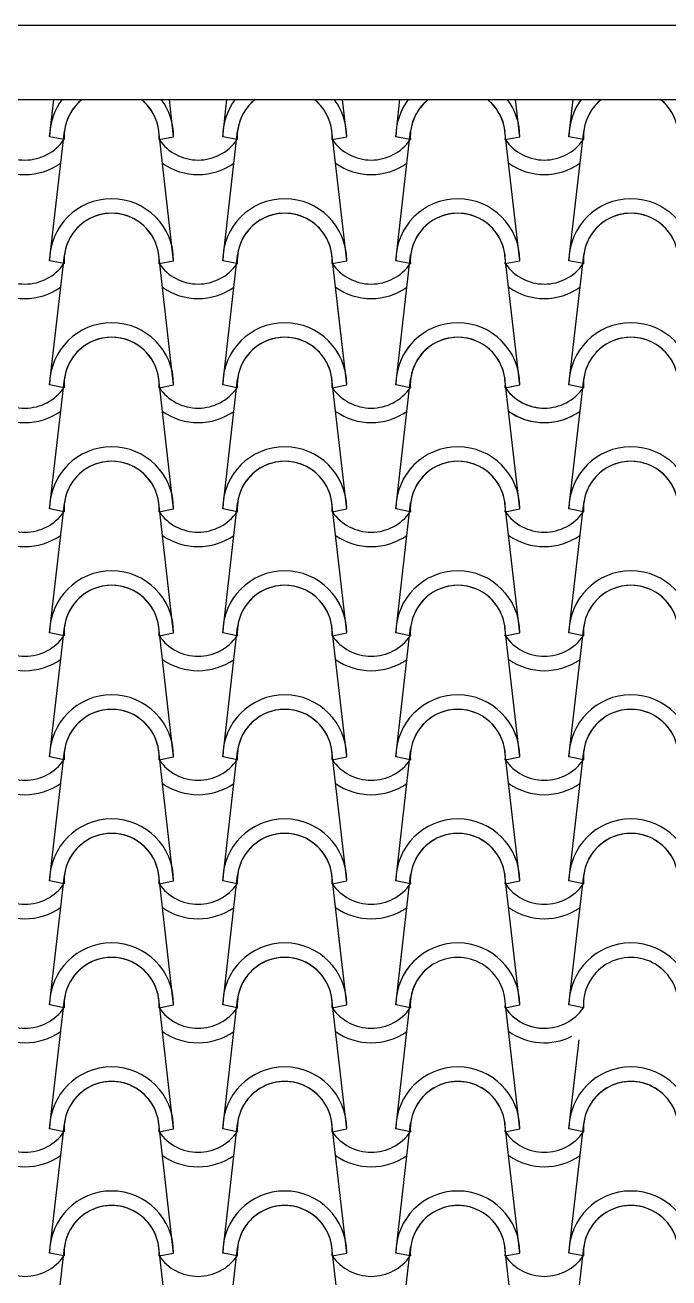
# Model space of a CAD drawing. Header units: millimetres. Extents: x -255 to 41745, y 236 to 29936.
# Drawn here: x 12138 to 12787, y 12735 to 13998 of the extents above; entities that cross this region are included whole.
import ezdxf

# ---------------------------------------------------------------- set-up
doc = ezdxf.new("R2010")
doc.units = ezdxf.units.MM
doc.layers.add('1', color=1, linetype='Continuous')
doc.layers.add('CALIDADES', color=7, linetype='Continuous')

msp = doc.modelspace()

# ---------------------------------------------------------------- linework, layer by layer
at = {"layer": '1'}
for p, q in [((12163, 13885.3), (12167.2, 13922.8)), ((12288, 13885.3), (12283.7, 13922.8)), ((12337.5, 13885.3), (12341.7, 13922.8)), ((12462.5, 13885.3), (12458.2, 13922.8)), ((12512, 13885.3), (12516.2, 13922.8)), ((12637, 13885.3), (12632.7, 13922.8)), ((12686.5, 13885.3), (12690.7, 13922.8)), ((12163, 13760.3), (12177.9, 13891)), ((12288, 13760.3), (12273, 13891)), ((12337.5, 13760.3), (12352.4, 13891)), ((12462.5, 13760.3), (12447.5, 13891)), ((12512, 13760.3), (12526.9, 13891)), ((12637, 13760.3), (12622, 13891)), ((12686.5, 13760.3), (12701.4, 13891)), ((12177.6, 13882.4), (12163, 13885.3)), ((12177.6, 13882.4), (12163, 13885.3)), ((12273.3, 13882.4), (12288, 13885.3)), ((12273.3, 13882.4), (12288, 13885.3)), ((12352.1, 13882.4), (12337.5, 13885.3)), ((12352.1, 13882.4), (12337.5, 13885.3)), ((12447.8, 13882.4), (12462.5, 13885.3)), ((12447.8, 13882.4), (12462.5, 13885.3)), ((12526.6, 13882.4), (12512, 13885.3)), ((12526.6, 13882.4), (12512, 13885.3)), ((12622.3, 13882.4), (12637, 13885.3)), ((12622.3, 13882.4), (12637, 13885.3)), ((12701.1, 13882.4), (12686.5, 13885.3)), ((12701.1, 13882.4), (12686.5, 13885.3)), ((12163, 13635.3), (12177.9, 13766)), ((12288, 13635.3), (12273, 13766)), ((12337.5, 13635.3), (12352.4, 13766)), ((12462.5, 13635.3), (12447.5, 13766)), ((12512, 13635.3), (12526.9, 13766)), ((12637, 13635.3), (12622, 13766)), ((12686.5, 13635.3), (12701.4, 13766)), ((12177.6, 13757.4), (12163, 13760.3)), ((12177.6, 13757.4), (12163, 13760.3)), ((12273.3, 13757.4), (12288, 13760.3)), ((12273.3, 13757.4), (12288, 13760.3)), ((12352.1, 13757.4), (12337.5, 13760.3)), ((12352.1, 13757.4), (12337.5, 13760.3)), ((12447.8, 13757.4), (12462.5, 13760.3)), ((12447.8, 13757.4), (12462.5, 13760.3)), ((12526.6, 13757.4), (12512, 13760.3)), ((12526.6, 13757.4), (12512, 13760.3)), ((12622.3, 13757.4), (12637, 13760.3)), ((12622.3, 13757.4), (12637, 13760.3)), ((12701.1, 13757.4), (12686.5, 13760.3)), ((12701.1, 13757.4), (12686.5, 13760.3)), ((12462.5, 13635.3), (12453.2, 13716.2)), ((12512, 13635.3), (12517.7, 13685.5)), ((12163, 13510.3), (12177.9, 13641)), ((12288, 13510.3), (12273, 13641)), ((12337.5, 13510.3), (12352.4, 13641)), ((12462.5, 13510.3), (12447.5, 13641)), ((12512, 13510.3), (12526.9, 13641)), ((12637, 13510.3), (12622, 13641)), ((12686.5, 13510.3), (12701.4, 13641)), ((12177.6, 13632.4), (12163, 13635.3)), ((12177.6, 13632.4), (12163, 13635.3)), ((12177.6, 13632.4), (12163, 13635.3)), ((12177.6, 13632.4), (12163, 13635.3)), ((12177.6, 13632.4), (12163, 13635.3)), ((12273.3, 13632.4), (12288, 13635.3)), ((12273.3, 13632.4), (12288, 13635.3)), ((12273.3, 13632.4), (12288, 13635.3)), ((12273.3, 13632.4), (12288, 13635.3)), ((12273.3, 13632.4), (12288, 13635.3)), ((12352.1, 13632.4), (12337.5, 13635.3)), ((12352.1, 13632.4), (12337.5, 13635.3)), ((12352.1, 13632.4), (12337.5, 13635.3)), ((12352.1, 13632.4), (12337.5, 13635.3)), ((12352.1, 13632.4), (12337.5, 13635.3)), ((12447.8, 13632.4), (12462.5, 13635.3)), ((12447.8, 13632.4), (12462.5, 13635.3)), ((12447.8, 13632.4), (12462.5, 13635.3)), ((12447.8, 13632.4), (12462.5, 13635.3)), ((12447.8, 13632.4), (12462.5, 13635.3)), ((12526.6, 13632.4), (12512, 13635.3)), ((12526.6, 13632.4), (12512, 13635.3)), ((12526.6, 13632.4), (12512, 13635.3)), ((12526.6, 13632.4), (12512, 13635.3)), ((12526.6, 13632.4), (12512, 13635.3)), ((12622.3, 13632.4), (12637, 13635.3)), ((12622.3, 13632.4), (12637, 13635.3)), ((12622.3, 13632.4), (12637, 13635.3)), ((12622.3, 13632.4), (12627.1, 13633.4)), ((12622.3, 13632.4), (12627.1, 13633.4)), ((12701.1, 13632.4), (12686.5, 13635.3)), ((12701.1, 13632.4), (12686.5, 13635.3)), ((12701.1, 13632.4), (12686.5, 13635.3)), ((12163, 13385.3), (12177.9, 13516)), ((12288, 13385.3), (12273, 13516)), ((12337.5, 13385.3), (12352.4, 13516)), ((12462.5, 13385.3), (12447.5, 13516)), ((12512, 13385.3), (12526.9, 13516)), ((12637, 13385.3), (12622, 13516)), ((12686.5, 13385.3), (12701.4, 13516)), ((12177.6, 13507.4), (12163, 13510.3)), ((12177.6, 13507.4), (12163, 13510.3)), ((12273.3, 13507.4), (12288, 13510.3)), ((12273.3, 13507.4), (12288, 13510.3)), ((12352.1, 13507.4), (12337.5, 13510.3)), ((12352.1, 13507.4), (12337.5, 13510.3)), ((12447.8, 13507.4), (12462.5, 13510.3)), ((12447.8, 13507.4), (12462.5, 13510.3)), ((12526.6, 13507.4), (12512, 13510.3)), ((12526.6, 13507.4), (12512, 13510.3)), ((12622.3, 13507.4), (12637, 13510.3)), ((12622.3, 13507.4), (12637, 13510.3)), ((12701.1, 13507.4), (12686.5, 13510.3)), ((12701.1, 13507.4), (12686.5, 13510.3)), ((12163, 13260.3), (12177.9, 13391)), ((12177.6, 13382.4), (12163, 13385.3)), ((12177.6, 13382.4), (12163, 13385.3)), ((12288, 13260.3), (12273, 13391)), ((12273.3, 13382.4), (12288, 13385.3)), ((12273.3, 13382.4), (12288, 13385.3)), ((12337.5, 13260.3), (12352.4, 13391)), ((12352.1, 13382.4), (12337.5, 13385.3)), ((12352.1, 13382.4), (12337.5, 13385.3)), ((12462.5, 13260.3), (12447.5, 13391)), ((12447.8, 13382.4), (12462.5, 13385.3)), ((12447.8, 13382.4), (12462.5, 13385.3)), ((12512, 13260.3), (12526.9, 13391)), ((12526.6, 13382.4), (12512, 13385.3)), ((12526.6, 13382.4), (12512, 13385.3)), ((12637, 13260.3), (12622, 13391)), ((12622.3, 13382.4), (12637, 13385.3)), ((12622.3, 13382.4), (12637, 13385.3)), ((12686.5, 13260.3), (12701.4, 13391)), ((12701.1, 13382.4), (12686.5, 13385.3)), ((12701.1, 13382.4), (12686.5, 13385.3)), ((12163, 13135.3), (12177.9, 13266)), ((12177.6, 13257.4), (12163, 13260.3)), ((12177.6, 13257.4), (12163, 13260.3)), ((12288, 13135.3), (12273, 13266)), ((12273.3, 13257.4), (12288, 13260.3)), ((12273.3, 13257.4), (12288, 13260.3)), ((12337.5, 13135.3), (12352.4, 13266)), ((12352.1, 13257.4), (12337.5, 13260.3)), ((12352.1, 13257.4), (12337.5, 13260.3)), ((12462.5, 13135.3), (12447.5, 13266)), ((12447.8, 13257.4), (12462.5, 13260.3)), ((12447.8, 13257.4), (12462.5, 13260.3)), ((12512, 13135.3), (12526.9, 13266)), ((12526.6, 13257.4), (12512, 13260.3)), ((12526.6, 13257.4), (12512, 13260.3)), ((12637, 13135.3), (12622, 13266)), ((12622.3, 13257.4), (12637, 13260.3)), ((12622.3, 13257.4), (12637, 13260.3)), ((12686.5, 13135.3), (12701.4, 13266)), ((12701.1, 13257.4), (12686.5, 13260.3)), ((12701.1, 13257.4), (12686.5, 13260.3)), ((12163, 13010.3), (12177.9, 13141)), ((12177.6, 13132.4), (12163, 13135.3)), ((12177.6, 13132.4), (12163, 13135.3)), ((12288, 13010.3), (12273, 13141)), ((12273.3, 13132.4), (12288, 13135.3)), ((12273.3, 13132.4), (12288, 13135.3)), ((12337.5, 13010.3), (12352.4, 13141)), ((12352.1, 13132.4), (12337.5, 13135.3)), ((12352.1, 13132.4), (12337.5, 13135.3)), ((12462.5, 13010.3), (12447.5, 13141)), ((12447.8, 13132.4), (12462.5, 13135.3)), ((12447.8, 13132.4), (12462.5, 13135.3)), ((12512, 13010.3), (12526.9, 13141)), ((12526.6, 13132.4), (12512, 13135.3)), ((12526.6, 13132.4), (12512, 13135.3)), ((12637, 13010.3), (12622, 13141)), ((12622.3, 13132.4), (12637, 13135.3)), ((12622.3, 13132.4), (12637, 13135.3)), ((12686.5, 13010.3), (12701.4, 13141)), ((12701.1, 13132.4), (12686.5, 13135.3)), ((12701.1, 13132.4), (12686.5, 13135.3)), ((12462.5, 13010.3), (12453.2, 13091.2)), ((12512, 13010.3), (12517.7, 13060.5)), ((12163, 12885.3), (12177.9, 13016)), ((12177.6, 13007.4), (12163, 13010.3)), ((12177.6, 13007.4), (12163, 13010.3)), ((12177.6, 13007.4), (12163, 13010.3)), ((12288, 12885.3), (12273, 13016)), ((12273.3, 13007.4), (12288, 13010.3)), ((12273.3, 13007.4), (12288, 13010.3)), ((12273.3, 13007.4), (12288, 13010.3)), ((12337.5, 12885.3), (12352.4, 13016)), ((12352.1, 13007.4), (12337.5, 13010.3)), ((12352.1, 13007.4), (12337.5, 13010.3)), ((12352.1, 13007.4), (12337.5, 13010.3)), ((12462.5, 12885.3), (12447.5, 13016)), ((12447.8, 13007.4), (12462.5, 13010.3)), ((12447.8, 13007.4), (12462.5, 13010.3)), ((12447.8, 13007.4), (12462.5, 13010.3)), ((12512, 12885.3), (12526.9, 13016)), ((12526.6, 13007.4), (12512, 13010.3)), ((12526.6, 13007.4), (12512, 13010.3)), ((12526.6, 13007.4), (12512, 13010.3)), ((12622.3, 13007.4), (12637, 13010.3)), ((12622.3, 13007.4), (12627.1, 13008.4)), ((12622.3, 13007.4), (12627.1, 13008.4)), ((12637, 12885.3), (12622.7, 13010.5)), ((12701.1, 13007.4), (12686.5, 13010.3)), ((12686.5, 12885.3), (12696.7, 12975.2)), ((12163, 12760.3), (12177.9, 12891)), ((12177.6, 12882.4), (12163, 12885.3)), ((12177.6, 12882.4), (12163, 12885.3)), ((12288, 12760.3), (12273, 12891)), ((12273.3, 12882.4), (12288, 12885.3)), ((12273.3, 12882.4), (12288, 12885.3)), ((12337.5, 12760.3), (12352.4, 12891)), ((12352.1, 12882.4), (12337.5, 12885.3)), ((12352.1, 12882.4), (12337.5, 12885.3)), ((12462.5, 12760.3), (12447.5, 12891)), ((12447.8, 12882.4), (12462.5, 12885.3)), ((12447.8, 12882.4), (12462.5, 12885.3)), ((12512, 12760.3), (12526.9, 12891)), ((12526.6, 12882.4), (12512, 12885.3)), ((12526.6, 12882.4), (12512, 12885.3)), ((12637, 12760.3), (12622, 12891)), ((12622.3, 12882.4), (12637, 12885.3)), ((12622.3, 12882.4), (12637, 12885.3)), ((12686.5, 12760.3), (12701.4, 12891)), ((12701.1, 12882.4), (12686.5, 12885.3)), ((12701.1, 12882.4), (12686.5, 12885.3)), ((12163, 12635.3), (12177.9, 12766)), ((12288, 12635.3), (12273, 12766)), ((12337.5, 12635.3), (12352.4, 12766)), ((12462.5, 12635.3), (12447.5, 12766)), ((12512, 12635.3), (12526.9, 12766)), ((12637, 12635.3), (12622, 12766)), ((12686.5, 12635.3), (12701.4, 12766)), ((12177.6, 12757.4), (12163, 12760.3)), ((12177.6, 12757.4), (12163, 12760.3)), ((12273.3, 12757.4), (12288, 12760.3)), ((12273.3, 12757.4), (12288, 12760.3)), ((12352.1, 12757.4), (12337.5, 12760.3)), ((12352.1, 12757.4), (12337.5, 12760.3)), ((12447.8, 12757.4), (12462.5, 12760.3)), ((12447.8, 12757.4), (12462.5, 12760.3)), ((12526.6, 12757.4), (12512, 12760.3)), ((12526.6, 12757.4), (12512, 12760.3)), ((12622.3, 12757.4), (12637, 12760.3)), ((12622.3, 12757.4), (12637, 12760.3)), ((12701.1, 12757.4), (12686.5, 12760.3)), ((12701.1, 12757.4), (12686.5, 12760.3))]:
    msp.add_line(p, q, dxfattribs=at)
for centre, radius, start, end in [((12225.5, 13885.3), 62.5, 143.1301, 180), ((12225.5, 13885.3), 62.5, 143.1301, 180), ((12225.5, 13885.3), 47.9, 128.5, 183.5113), ((12225.5, 13885.3), 47.9, 128.5, 183.5113), ((12225.5, 13885.3), 47.9, 128.5, 173.162), ((12225.5, 13885.3), 47.9, 6.838, 51.5), ((12225.5, 13885.3), 47.9, 356.4887, 51.5), ((12225.5, 13885.3), 47.9, 356.4887, 51.5), ((12225.5, 13885.3), 62.5, 0, 36.8699), ((12225.5, 13885.3), 62.5, 0, 36.8699), ((12400, 13885.3), 62.5, 143.1301, 180), ((12400, 13885.3), 62.5, 143.1301, 180), ((12400, 13885.3), 47.9, 128.5, 183.5113), ((12400, 13885.3), 47.9, 128.5, 183.5113), ((12400, 13885.3), 47.9, 128.5, 173.162), ((12400, 13885.3), 47.9, 6.838, 51.5), ((12400, 13885.3), 47.9, 356.4887, 51.5), ((12400, 13885.3), 47.9, 356.4887, 51.5), ((12400, 13885.3), 62.5, 0, 36.8699), ((12400, 13885.3), 62.5, 0, 36.8699), ((12574.5, 13885.3), 62.5, 143.1301, 180), ((12574.5, 13885.3), 62.5, 143.1301, 180), ((12574.5, 13885.3), 47.9, 128.5, 183.5113), ((12574.5, 13885.3), 47.9, 128.5, 183.5113), ((12574.5, 13885.3), 47.9, 128.5, 173.162), ((12574.5, 13885.3), 47.9, 6.838, 51.5), ((12574.5, 13885.3), 47.9, 356.4887, 51.5), ((12574.5, 13885.3), 47.9, 356.4887, 51.5), ((12574.5, 13885.3), 62.5, 0, 36.8699), ((12574.5, 13885.3), 62.5, 0, 36.8699), ((12749, 13885.3), 62.5, 143.1301, 180), ((12749, 13885.3), 62.5, 143.1301, 180), ((12749, 13885.3), 47.9, 128.5, 183.5113), ((12749, 13885.3), 47.9, 128.5, 183.5113), ((12749, 13885.3), 47.9, 128.5, 173.162), ((12749, 13885.3), 47.9, 6.838, 51.5), ((12749, 13885.3), 47.9, 356.4887, 51.5), ((12749, 13885.3), 47.9, 356.4887, 51.5), ((12138.1, 13909.7), 47.9, 214.756, 325.244), ((12138.1, 13909.7), 47.9, 214.756, 325.244), ((12312.7, 13909.7), 47.9, 214.756, 325.244), ((12312.7, 13909.7), 47.9, 214.756, 325.244), ((12487.2, 13909.7), 47.9, 214.756, 325.244), ((12487.2, 13909.7), 47.9, 214.756, 325.244), ((12661.7, 13909.7), 47.9, 214.756, 325.244), ((12661.7, 13909.7), 47.9, 214.756, 325.244), ((12138.1, 13909.7), 62.5, 234.9308, 305.0692), ((12312.7, 13909.7), 62.5, 234.9308, 305.0692), ((12487.2, 13909.7), 62.5, 234.9308, 305.0692), ((12661.7, 13909.7), 62.5, 234.9308, 305.0692), ((12225.5, 13760.3), 62.5, 0, 180), ((12225.5, 13760.3), 62.5, 0, 180), ((12400, 13760.3), 62.5, 0, 180), ((12400, 13760.3), 62.5, 0, 180), ((12574.5, 13760.3), 62.5, 0, 180), ((12574.5, 13760.3), 62.5, 0, 180), ((12749, 13760.3), 62.5, 0, 180), ((12749, 13760.3), 62.5, 0, 180), ((12225.5, 13760.3), 47.9, 356.4887, 183.5113), ((12225.5, 13760.3), 47.9, 356.4887, 183.5113), ((12225.5, 13760.3), 47.9, 6.838, 173.162), ((12400, 13760.3), 47.9, 356.4887, 183.5113), ((12400, 13760.3), 47.9, 356.4887, 183.5113), ((12400, 13760.3), 47.9, 6.838, 173.162), ((12574.5, 13760.3), 47.9, 356.4887, 183.5113), ((12574.5, 13760.3), 47.9, 356.4887, 183.5113), ((12574.5, 13760.3), 47.9, 6.838, 173.162), ((12749, 13760.3), 47.9, 356.4887, 183.5113), ((12749, 13760.3), 47.9, 356.4887, 183.5113), ((12749, 13760.3), 47.9, 6.838, 173.162), ((12138.1, 13784.7), 47.9, 214.756, 325.244), ((12138.1, 13784.7), 47.9, 214.756, 325.244), ((12312.7, 13784.7), 47.9, 214.756, 325.244), ((12312.7, 13784.7), 47.9, 214.756, 325.244), ((12487.2, 13784.7), 47.9, 214.756, 325.244), ((12487.2, 13784.7), 47.9, 214.756, 325.244), ((12661.7, 13784.7), 47.9, 214.756, 325.244), ((12661.7, 13784.7), 47.9, 214.756, 325.244), ((12138.1, 13784.7), 62.5, 234.9308, 305.0692), ((12312.7, 13784.7), 62.5, 234.9308, 305.0692), ((12487.2, 13784.7), 62.5, 234.9308, 305.0692), ((12661.7, 13784.7), 62.5, 234.9308, 305.0692), ((12225.5, 13635.3), 62.5, 0, 180), ((12225.5, 13635.3), 62.5, 0, 180), ((12225.5, 13635.3), 62.5, 0, 180), ((12225.5, 13635.3), 62.5, 0, 180), ((12225.5, 13635.3), 62.5, 0, 180), ((12400, 13635.3), 62.5, 0, 180), ((12400, 13635.3), 62.5, 0, 180), ((12400, 13635.3), 62.5, 0, 180), ((12400, 13635.3), 62.5, 0, 180), ((12400, 13635.3), 62.5, 0, 180), ((12574.5, 13635.3), 62.5, 0, 180), ((12574.5, 13635.3), 62.5, 0, 180), ((12574.5, 13635.3), 62.5, 0, 180), ((12749, 13635.3), 62.5, 0, 180), ((12749, 13635.3), 62.5, 0, 180), ((12749, 13635.3), 62.5, 0, 180), ((12225.5, 13635.3), 47.9, 356.4887, 183.5113), ((12225.5, 13635.3), 47.9, 356.4887, 183.5113), ((12225.5, 13635.3), 47.9, 356.4887, 183.5113), ((12225.5, 13635.3), 47.9, 356.4887, 183.5113), ((12225.5, 13635.3), 47.9, 356.4887, 183.5113), ((12225.5, 13635.3), 47.9, 6.838, 173.162), ((12225.5, 13635.3), 47.9, 6.838, 173.162), ((12400, 13635.3), 47.9, 356.4887, 183.5113), ((12400, 13635.3), 47.9, 356.4887, 183.5113), ((12400, 13635.3), 47.9, 356.4887, 183.5113), ((12400, 13635.3), 47.9, 356.4887, 183.5113), ((12400, 13635.3), 47.9, 356.4887, 183.5113), ((12400, 13635.3), 47.9, 6.838, 173.162), ((12400, 13635.3), 47.9, 6.838, 173.162), ((12574.5, 13635.3), 62.5, 135.0116, 180), ((12574.5, 13635.3), 62.5, 135.0116, 180), ((12574.5, 13635.3), 47.9, 356.4887, 183.5113), ((12574.5, 13635.3), 47.9, 356.4887, 183.5113), ((12574.5, 13635.3), 47.9, 356.4887, 183.5113), ((12574.5, 13635.3), 47.9, 6.838, 173.162), ((12749, 13635.3), 47.9, 356.4887, 183.5113), ((12749, 13635.3), 47.9, 356.4887, 183.5113), ((12749, 13635.3), 47.9, 356.4887, 183.5113), ((12749, 13635.3), 47.9, 6.838, 173.162), ((12574.5, 13635.3), 47.9, 128.6934, 183.5113), ((12574.5, 13635.3), 47.9, 128.6934, 183.5113), ((12574.5, 13635.3), 47.9, 128.6934, 173.162), ((12138.1, 13659.7), 47.9, 214.756, 325.244), ((12138.1, 13659.7), 47.9, 214.756, 325.244), ((12138.1, 13659.7), 47.9, 214.756, 325.244), ((12138.1, 13659.7), 47.9, 214.756, 325.244), ((12138.1, 13659.7), 47.9, 214.756, 325.244), ((12312.7, 13659.7), 47.9, 214.756, 325.244), ((12312.7, 13659.7), 47.9, 214.756, 325.244), ((12312.7, 13659.7), 47.9, 214.756, 325.244), ((12312.7, 13659.7), 47.9, 214.756, 325.244), ((12312.7, 13659.7), 47.9, 214.756, 325.244), ((12487.2, 13659.7), 47.9, 214.756, 325.244), ((12487.2, 13659.7), 47.9, 214.756, 325.244), ((12487.2, 13659.7), 47.9, 214.756, 325.244), ((12487.2, 13659.7), 47.9, 214.756, 325.244), ((12487.2, 13659.7), 47.9, 214.756, 325.244), ((12574.5, 13635.3), 47.9, 356.4887, 0.3703), ((12574.5, 13635.3), 47.9, 356.4887, 0.3703), ((12661.7, 13659.7), 47.9, 214.756, 325.244), ((12661.7, 13659.7), 47.9, 214.756, 325.244), ((12661.7, 13659.7), 47.9, 214.756, 280.8202), ((12661.7, 13659.7), 47.9, 214.756, 280.8202), ((12661.7, 13659.7), 47.9, 214.756, 325.244), ((12138.1, 13659.7), 62.5, 234.9308, 305.0692), ((12138.1, 13659.7), 62.5, 234.9308, 305.0692), ((12312.7, 13659.7), 62.5, 234.9308, 305.0692), ((12312.7, 13659.7), 62.5, 234.9308, 305.0692), ((12487.2, 13659.7), 62.5, 234.9308, 305.0692), ((12487.2, 13659.7), 62.5, 234.9308, 305.0692), ((12661.7, 13659.7), 62.5, 234.9308, 305.0692), ((12661.7, 13659.7), 62.5, 234.9308, 296.3638), ((12225.5, 13510.3), 62.5, 0, 180), ((12225.5, 13510.3), 62.5, 0, 180), ((12400, 13510.3), 62.5, 0, 180), ((12400, 13510.3), 62.5, 0, 180), ((12574.5, 13510.3), 62.5, 0, 180), ((12574.5, 13510.3), 62.5, 0, 180), ((12749, 13510.3), 62.5, 0, 180), ((12749, 13510.3), 62.5, 0, 180), ((12225.5, 13510.3), 47.9, 356.4887, 183.5113), ((12225.5, 13510.3), 47.9, 356.4887, 183.5113), ((12225.5, 13510.3), 47.9, 6.838, 173.162), ((12400, 13510.3), 47.9, 356.4887, 183.5113), ((12400, 13510.3), 47.9, 356.4887, 183.5113), ((12400, 13510.3), 47.9, 6.838, 173.162), ((12574.5, 13510.3), 47.9, 356.4887, 183.5113), ((12574.5, 13510.3), 47.9, 356.4887, 183.5113), ((12574.5, 13510.3), 47.9, 6.838, 173.162), ((12749, 13510.3), 47.9, 356.4887, 183.5113), ((12749, 13510.3), 47.9, 356.4887, 183.5113), ((12749, 13510.3), 47.9, 6.838, 173.162), ((12749, 13510.3), 47.9, 6.838, 58.5469), ((12749, 13510.3), 47.9, 356.4887, 58.5469), ((12749, 13510.3), 47.9, 356.4887, 58.5469), ((12138.1, 13534.7), 47.9, 214.756, 325.244), ((12138.1, 13534.7), 47.9, 214.756, 325.244), ((12312.7, 13534.7), 47.9, 214.756, 325.244), ((12312.7, 13534.7), 47.9, 214.756, 325.244), ((12487.2, 13534.7), 47.9, 214.756, 325.244), ((12487.2, 13534.7), 47.9, 214.756, 325.244), ((12661.7, 13534.7), 47.9, 214.756, 325.244), ((12661.7, 13534.7), 47.9, 214.756, 325.244), ((12138.1, 13534.7), 62.5, 234.9308, 305.0692), ((12312.7, 13534.7), 62.5, 234.9308, 305.0692), ((12487.2, 13534.7), 62.5, 234.9308, 305.0692), ((12661.7, 13534.7), 62.5, 234.9308, 305.0692), ((12225.5, 13385.3), 62.5, 0, 180), ((12225.5, 13385.3), 62.5, 0, 180), ((12400, 13385.3), 62.5, 0, 180), ((12400, 13385.3), 62.5, 0, 180), ((12574.5, 13385.3), 62.5, 0, 180), ((12574.5, 13385.3), 62.5, 0, 180), ((12749, 13385.3), 62.5, 0, 180), ((12749, 13385.3), 62.5, 0, 180), ((12225.5, 13385.3), 47.9, 356.4887, 183.5113), ((12225.5, 13385.3), 47.9, 356.4887, 183.5113), ((12225.5, 13385.3), 47.9, 6.838, 173.162), ((12400, 13385.3), 47.9, 356.4887, 183.5113), ((12400, 13385.3), 47.9, 356.4887, 183.5113), ((12400, 13385.3), 47.9, 6.838, 173.162), ((12574.5, 13385.3), 47.9, 356.4887, 183.5113), ((12574.5, 13385.3), 47.9, 356.4887, 183.5113), ((12574.5, 13385.3), 47.9, 6.838, 173.162), ((12749, 13385.3), 47.9, 356.4887, 183.5113), ((12749, 13385.3), 47.9, 356.4887, 183.5113), ((12749, 13385.3), 47.9, 6.838, 173.162), ((12138.1, 13409.7), 47.9, 214.756, 325.244), ((12138.1, 13409.7), 47.9, 214.756, 325.244), ((12312.7, 13409.7), 47.9, 214.756, 325.244), ((12312.7, 13409.7), 47.9, 214.756, 325.244), ((12487.2, 13409.7), 47.9, 214.756, 325.244), ((12487.2, 13409.7), 47.9, 214.756, 325.244), ((12661.7, 13409.7), 47.9, 214.756, 325.244), ((12661.7, 13409.7), 47.9, 214.756, 325.244), ((12138.1, 13409.7), 62.5, 234.9308, 305.0692), ((12312.7, 13409.7), 62.5, 234.9308, 305.0692), ((12487.2, 13409.7), 62.5, 234.9308, 305.0692), ((12661.7, 13409.7), 62.5, 234.9308, 305.0692), ((12225.5, 13260.3), 62.5, 0, 180), ((12225.5, 13260.3), 62.5, 0, 180), ((12400, 13260.3), 62.5, 0, 180), ((12400, 13260.3), 62.5, 0, 180), ((12574.5, 13260.3), 62.5, 0, 180), ((12574.5, 13260.3), 62.5, 0, 180), ((12749, 13260.3), 62.5, 0, 180), ((12749, 13260.3), 62.5, 0, 180), ((12225.5, 13260.3), 47.9, 356.4887, 183.5113), ((12225.5, 13260.3), 47.9, 356.4887, 183.5113), ((12225.5, 13260.3), 47.9, 6.838, 173.162), ((12400, 13260.3), 47.9, 356.4887, 183.5113), ((12400, 13260.3), 47.9, 356.4887, 183.5113), ((12400, 13260.3), 47.9, 6.838, 173.162), ((12574.5, 13260.3), 47.9, 356.4887, 183.5113), ((12574.5, 13260.3), 47.9, 356.4887, 183.5113), ((12574.5, 13260.3), 47.9, 6.838, 173.162), ((12749, 13260.3), 47.9, 356.4887, 183.5113), ((12749, 13260.3), 47.9, 356.4887, 183.5113), ((12749, 13260.3), 47.9, 6.838, 173.162), ((12138.1, 13284.7), 47.9, 214.756, 325.244), ((12138.1, 13284.7), 47.9, 214.756, 325.244), ((12312.7, 13284.7), 47.9, 214.756, 325.244), ((12312.7, 13284.7), 47.9, 214.756, 325.244), ((12487.2, 13284.7), 47.9, 214.756, 325.244), ((12487.2, 13284.7), 47.9, 214.756, 325.244), ((12661.7, 13284.7), 47.9, 214.756, 325.244), ((12661.7, 13284.7), 47.9, 214.756, 325.244), ((12138.1, 13284.7), 62.5, 234.9308, 305.0692), ((12312.7, 13284.7), 62.5, 234.9308, 305.0692), ((12487.2, 13284.7), 62.5, 234.9308, 305.0692), ((12661.7, 13284.7), 62.5, 234.9308, 305.0692), ((12225.5, 13135.3), 62.5, 0, 180), ((12225.5, 13135.3), 62.5, 0, 180), ((12400, 13135.3), 62.5, 0, 180), ((12400, 13135.3), 62.5, 0, 180), ((12574.5, 13135.3), 62.5, 0, 180), ((12574.5, 13135.3), 62.5, 0, 180), ((12749, 13135.3), 62.5, 0, 180), ((12749, 13135.3), 62.5, 0, 180), ((12225.5, 13135.3), 47.9, 356.4887, 183.5113), ((12225.5, 13135.3), 47.9, 356.4887, 183.5113), ((12225.5, 13135.3), 47.9, 6.838, 173.162), ((12400, 13135.3), 47.9, 356.4887, 183.5113), ((12400, 13135.3), 47.9, 356.4887, 183.5113), ((12400, 13135.3), 47.9, 6.838, 173.162), ((12574.5, 13135.3), 47.9, 356.4887, 183.5113), ((12574.5, 13135.3), 47.9, 356.4887, 183.5113), ((12574.5, 13135.3), 47.9, 6.838, 173.162), ((12749, 13135.3), 47.9, 356.4887, 183.5113), ((12749, 13135.3), 47.9, 356.4887, 183.5113), ((12749, 13135.3), 47.9, 6.838, 173.162), ((12138.1, 13159.7), 47.9, 214.756, 325.244), ((12138.1, 13159.7), 47.9, 214.756, 325.244), ((12312.7, 13159.7), 47.9, 214.756, 325.244), ((12312.7, 13159.7), 47.9, 214.756, 325.244), ((12487.2, 13159.7), 47.9, 214.756, 325.244), ((12487.2, 13159.7), 47.9, 214.756, 325.244), ((12661.7, 13159.7), 47.9, 214.756, 325.244), ((12661.7, 13159.7), 47.9, 214.756, 325.244), ((12138.1, 13159.7), 62.5, 234.9308, 305.0692), ((12312.7, 13159.7), 62.5, 234.9308, 305.0692), ((12487.2, 13159.7), 62.5, 234.9308, 305.0692), ((12661.7, 13159.7), 62.5, 234.9308, 305.0692), ((12225.5, 13010.3), 62.5, 0, 180), ((12225.5, 13010.3), 62.5, 0, 180), ((12225.5, 13010.3), 62.5, 0, 180), ((12400, 13010.3), 62.5, 0, 180), ((12400, 13010.3), 62.5, 0, 180), ((12400, 13010.3), 62.5, 0, 180), ((12574.5, 13010.3), 62.5, 0, 180), ((12749, 13010.3), 62.5, 0, 180), ((12225.5, 13010.3), 47.9, 356.4887, 183.5113), ((12225.5, 13010.3), 47.9, 356.4887, 183.5113), ((12225.5, 13010.3), 47.9, 356.4887, 183.5113), ((12225.5, 13010.3), 47.9, 6.838, 173.162), ((12400, 13010.3), 47.9, 356.4887, 183.5113), ((12400, 13010.3), 47.9, 356.4887, 183.5113), ((12400, 13010.3), 47.9, 356.4887, 183.5113), ((12400, 13010.3), 47.9, 6.838, 173.162), ((12574.5, 13010.3), 47.9, 356.4887, 183.5113), ((12749, 13010.3), 47.9, 356.4887, 183.5113), ((12574.5, 13010.3), 62.5, 135.0116, 180), ((12574.5, 13010.3), 62.5, 135.0116, 180), ((12574.5, 13010.3), 47.9, 128.6934, 183.5113), ((12574.5, 13010.3), 47.9, 128.6934, 183.5113), ((12574.5, 13010.3), 47.9, 128.6934, 173.162), ((12138.1, 13034.7), 47.9, 214.756, 325.244), ((12138.1, 13034.7), 47.9, 214.756, 325.244), ((12138.1, 13034.7), 47.9, 214.756, 325.244), ((12312.7, 13034.7), 47.9, 214.756, 325.244), ((12312.7, 13034.7), 47.9, 214.756, 325.244), ((12312.7, 13034.7), 47.9, 214.756, 325.244), ((12487.2, 13034.7), 47.9, 214.756, 325.244), ((12487.2, 13034.7), 47.9, 214.756, 325.244), ((12487.2, 13034.7), 47.9, 214.756, 325.244), ((12574.5, 13010.3), 47.9, 356.4887, 0.3703), ((12574.5, 13010.3), 47.9, 356.4887, 0.3703), ((12661.7, 13034.7), 47.9, 214.756, 280.8202), ((12661.7, 13034.7), 47.9, 214.756, 280.8202), ((12661.7, 13034.7), 47.9, 214.756, 325.244), ((12138.1, 13034.7), 62.5, 234.9308, 305.0692), ((12312.7, 13034.7), 62.5, 234.9308, 305.0692), ((12487.2, 13034.7), 62.5, 234.9308, 305.0692), ((12661.7, 13034.7), 62.5, 234.9308, 296.3638), ((12225.5, 12885.3), 62.5, 0, 180), ((12225.5, 12885.3), 62.5, 0, 180), ((12400, 12885.3), 62.5, 0, 180), ((12400, 12885.3), 62.5, 0, 180), ((12574.5, 12885.3), 62.5, 0, 180), ((12574.5, 12885.3), 62.5, 0, 180), ((12749, 12885.3), 62.5, 0, 180), ((12749, 12885.3), 62.5, 0, 180), ((12225.5, 12885.3), 47.9, 356.4887, 183.5113), ((12225.5, 12885.3), 47.9, 356.4887, 183.5113), ((12225.5, 12885.3), 47.9, 6.838, 173.162), ((12400, 12885.3), 47.9, 356.4887, 183.5113), ((12400, 12885.3), 47.9, 356.4887, 183.5113), ((12400, 12885.3), 47.9, 6.838, 173.162), ((12574.5, 12885.3), 47.9, 356.4887, 183.5113), ((12574.5, 12885.3), 47.9, 356.4887, 183.5113), ((12574.5, 12885.3), 47.9, 6.838, 173.162), ((12749, 12885.3), 47.9, 356.4887, 183.5113), ((12749, 12885.3), 47.9, 356.4887, 183.5113), ((12749, 12885.3), 47.9, 6.838, 173.162), ((12138.1, 12909.7), 47.9, 214.756, 325.244), ((12138.1, 12909.7), 47.9, 214.756, 325.244), ((12312.7, 12909.7), 47.9, 214.756, 325.244), ((12312.7, 12909.7), 47.9, 214.756, 325.244), ((12487.2, 12909.7), 47.9, 214.756, 325.244), ((12487.2, 12909.7), 47.9, 214.756, 325.244), ((12661.7, 12909.7), 47.9, 214.756, 325.244), ((12661.7, 12909.7), 47.9, 214.756, 325.244), ((12138.1, 12909.7), 62.5, 234.9308, 305.0692), ((12312.7, 12909.7), 62.5, 234.9308, 305.0692), ((12487.2, 12909.7), 62.5, 234.9308, 305.0692), ((12661.7, 12909.7), 62.5, 234.9308, 305.0692), ((12225.5, 12760.3), 62.5, 0, 180), ((12225.5, 12760.3), 62.5, 0, 180), ((12400, 12760.3), 62.5, 0, 180), ((12400, 12760.3), 62.5, 0, 180), ((12574.5, 12760.3), 62.5, 0, 180), ((12574.5, 12760.3), 62.5, 0, 180), ((12749, 12760.3), 62.5, 0, 180), ((12749, 12760.3), 62.5, 0, 180), ((12225.5, 12760.3), 47.9, 356.4887, 183.5113), ((12225.5, 12760.3), 47.9, 356.4887, 183.5113), ((12225.5, 12760.3), 47.9, 6.838, 173.162), ((12400, 12760.3), 47.9, 356.4887, 183.5113), ((12400, 12760.3), 47.9, 356.4887, 183.5113), ((12400, 12760.3), 47.9, 6.838, 173.162), ((12574.5, 12760.3), 47.9, 356.4887, 183.5113), ((12574.5, 12760.3), 47.9, 356.4887, 183.5113), ((12574.5, 12760.3), 47.9, 6.838, 173.162), ((12749, 12760.3), 47.9, 356.4887, 183.5113), ((12749, 12760.3), 47.9, 356.4887, 183.5113), ((12749, 12760.3), 47.9, 6.838, 173.162), ((12138.1, 12784.7), 47.9, 214.756, 325.244), ((12138.1, 12784.7), 47.9, 214.756, 325.244), ((12312.7, 12784.7), 47.9, 214.756, 325.244), ((12312.7, 12784.7), 47.9, 214.756, 325.244), ((12487.2, 12784.7), 47.9, 214.756, 325.244), ((12487.2, 12784.7), 47.9, 214.756, 325.244), ((12661.7, 12784.7), 47.9, 214.756, 325.244), ((12661.7, 12784.7), 47.9, 214.756, 325.244)]:
    msp.add_arc(centre, radius, start, end, dxfattribs=at)
at = {"layer": 'CALIDADES'}
for p, q in [((9725.5, 13997.8), (14736.5, 13997.8)), ((9725.5, 13922.8), (14725.5, 13922.8))]:
    msp.add_line(p, q, dxfattribs=at)

doc.saveas('drawing.dxf')
